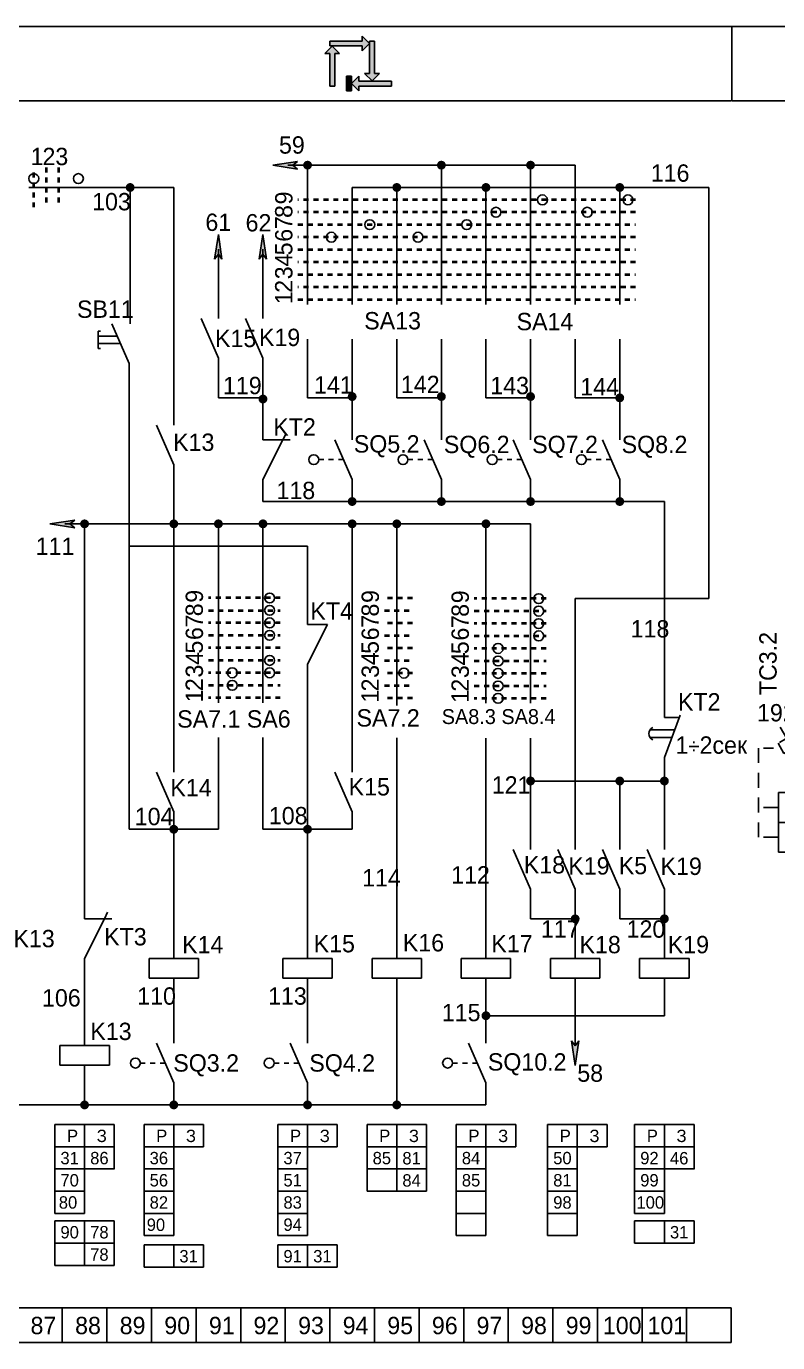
# Model space of a CAD drawing. Header units: inches. Extents: x 0 to 2090, y -987 to 594.
# Drawn here: x 1637.8 to 1789.4, y 305.2 to 570.7 of the extents above; entities that cross this region are included whole.
import ezdxf

# ---------------------------------------------------------------- set-up
doc = ezdxf.new("R2010")
doc.units = ezdxf.units.IN
doc.header["$MEASUREMENT"] = 0
doc.linetypes.add('JIS_02_1.0', pattern=[2, 1, -1])
doc.layers.add('пунктир', color=4, linetype='JIS_02_1.0', lineweight=40)

# ---------------------------------------------------------------- blocks, each defined once
blk = doc.blocks.new('авт защ-верт-теп-элмаг')
for p, q in [((0, 0.8), (0, -4.2)), ((0, -10.2), (-3.6, -3.97)), ((-2.87, -9.28), (-4.04, -7.25)), ((-2.26, -6.22), (-3.78, -7.1)), ((-8, -8.2), (-8, -11.2)), ((-5, -8.2), (-7, -8.2)), ((-1.08, -8.24), (-2.87, -9.28)), ((0, -10.2), (0, -17.2)), ((-8, -13.2), (-8, -16.2)), ((-8, -18.2), (-8, -21.2)), ((-4, -17.2), (5, -17.2)), ((-4, -23.2), (-4, -17.2)), ((-1, -18.2), (-2.07, -22.18)), ((5, -17.2), (5, -23.2)), ((-7, -20.2), (-4, -20.2)), ((0.86, -18.72), (3, -20.2)), ((3, -20.2), (1, -21.72)), ((-8, -26.2), (-8, -23.2)), ((-4, -23.2), (-4, -29.2)), ((5, -23.2), (-4, -23.2)), ((0, -23.2), (0, -24.72)), ((5, -23.2), (5, -29.2)), ((-4, -26.2), (-7, -26.2)), ((0, -24.72), (3.06, -24.72)), ((3.06, -24.72), (3.06, -27.71)), ((-4, -29.2), (5, -29.2)), ((0, -29.2), (0, -34.2)), ((0.06, -27.71), (0.06, -29.18)), ((3.06, -27.71), (0.06, -27.71))]:
    blk.add_line(p, q)

msp = doc.modelspace()

# ---------------------------------------------------------------- hatches: boundary and pattern name
for points in [[(1707.07, 567.27), (1705.57, 568.77), (1705.57, 567.77), (1699.02, 567.77), (1699.02, 566.77), (1705.57, 566.77), (1705.57, 565.77)], [(1699.52, 566.73), (1698.02, 565.23), (1699.02, 565.23), (1699.02, 558.68), (1700.02, 558.68), (1700.02, 565.23), (1701.02, 565.23)], [(1707.57, 559.72), (1709.07, 561.22), (1708.07, 561.22), (1708.07, 567.77), (1707.07, 567.77), (1707.07, 561.22), (1706.07, 561.22)], [(1702.41, 560.69), (1702.41, 557.69), (1703.41, 557.69), (1703.41, 560.69)], [(1703.41, 559.19), (1704.91, 557.69), (1704.91, 558.69), (1711.46, 558.69), (1711.46, 559.69), (1704.91, 559.69), (1704.91, 560.69)], [(1692.55, 541.95), (1687.55, 542.73), (1692.55, 543.46), (1691.55, 542.73)], [(1675.77, 523.76), (1676.55, 528.76), (1677.27, 523.76), (1676.55, 524.76)], [(1684.77, 523.76), (1685.55, 528.76), (1686.27, 523.76), (1685.55, 524.76)], [(1647.55, 469.6), (1642.55, 470.38), (1647.55, 471.1), (1646.55, 470.38)], [(1749.32, 366.12), (1748.55, 361.12), (1747.82, 366.12), (1748.55, 365.12)]]:
    msp.add_hatch(color=256).paths.add_polyline_path(points)
h = msp.add_hatch(color=256)
edge = h.paths.add_edge_path()
edge.add_arc((1694.55, 542.73), 0.9, 0, 360)
h = msp.add_hatch(color=256)
edge = h.paths.add_edge_path()
edge.add_arc((1721.55, 542.73), 0.9, 0, 360)
h = msp.add_hatch(color=256)
edge = h.paths.add_edge_path()
edge.add_arc((1739.55, 542.73), 0.9, 0, 360)
h = msp.add_hatch(color=256)
edge = h.paths.add_edge_path()
edge.add_arc((1658.75, 538.23), 0.9, 0, 360)
h = msp.add_hatch(color=256)
edge = h.paths.add_edge_path()
edge.add_arc((1712.55, 538.23), 0.9, 0, 360)
h = msp.add_hatch(color=256)
edge = h.paths.add_edge_path()
edge.add_arc((1730.55, 538.23), 0.9, 0, 360)
h = msp.add_hatch(color=256)
edge = h.paths.add_edge_path()
edge.add_arc((1757.55, 538.23), 0.9, 0, 360)
h = msp.add_hatch(color=256)
edge = h.paths.add_edge_path()
edge.add_arc((1703.55, 496.05), 0.9, 0, 360)
h = msp.add_hatch(color=256)
edge = h.paths.add_edge_path()
edge.add_arc((1721.55, 496.05), 0.9, 0, 360)
h = msp.add_hatch(color=256)
edge = h.paths.add_edge_path()
edge.add_arc((1739.55, 496.05), 0.9, 0, 360)
h = msp.add_hatch(color=256)
edge = h.paths.add_edge_path()
edge.add_arc((1757.55, 495.79), 0.9, 0, 360)
h = msp.add_hatch(color=256)
edge = h.paths.add_edge_path()
edge.add_arc((1685.55, 495.56), 0.9, 0, 360)
h = msp.add_hatch(color=256)
edge = h.paths.add_edge_path()
edge.add_arc((1703.55, 474.88), 0.9, 0, 360)
h = msp.add_hatch(color=256)
edge = h.paths.add_edge_path()
edge.add_arc((1721.55, 474.88), 0.9, 0, 360)
h = msp.add_hatch(color=256)
edge = h.paths.add_edge_path()
edge.add_arc((1739.55, 474.88), 0.9, 0, 360)
h = msp.add_hatch(color=256)
edge = h.paths.add_edge_path()
edge.add_arc((1757.55, 474.88), 0.9, 0, 360)
h = msp.add_hatch(color=256)
edge = h.paths.add_edge_path()
edge.add_arc((1649.55, 470.38), 0.9, 0, 360)
h = msp.add_hatch(color=256)
edge = h.paths.add_edge_path()
edge.add_arc((1667.55, 470.38), 0.9, 0, 360)
h = msp.add_hatch(color=256)
edge = h.paths.add_edge_path()
edge.add_arc((1676.55, 470.38), 0.9, 0, 360)
h = msp.add_hatch(color=256)
edge = h.paths.add_edge_path()
edge.add_arc((1685.55, 470.38), 0.9, 0, 360)
h = msp.add_hatch(color=256)
edge = h.paths.add_edge_path()
edge.add_arc((1703.55, 470.38), 0.9, 0, 360)
h = msp.add_hatch(color=256)
edge = h.paths.add_edge_path()
edge.add_arc((1712.55, 470.38), 0.9, 0, 360)
h = msp.add_hatch(color=256)
edge = h.paths.add_edge_path()
edge.add_arc((1730.55, 470.38), 0.9, 0, 360)
h = msp.add_hatch(color=256)
edge = h.paths.add_edge_path()
edge.add_arc((1739.55, 418.51), 0.9, 0, 360)
h = msp.add_hatch(color=256)
edge = h.paths.add_edge_path()
edge.add_arc((1757.55, 418.51), 0.9, 0, 360)
h = msp.add_hatch(color=256)
edge = h.paths.add_edge_path()
edge.add_arc((1766.55, 418.51), 0.9, 0, 360)
h = msp.add_hatch(color=256)
edge = h.paths.add_edge_path()
edge.add_arc((1667.55, 408.77), 0.9, 0, 360)
h = msp.add_hatch(color=256)
edge = h.paths.add_edge_path()
edge.add_arc((1694.55, 408.77), 0.9, 0, 360)
h = msp.add_hatch(color=256)
edge = h.paths.add_edge_path()
edge.add_arc((1748.55, 390.72), 0.9, 0, 360)
h = msp.add_hatch(color=256)
edge = h.paths.add_edge_path()
edge.add_arc((1766.55, 390.72), 0.9, 0, 360)
h = msp.add_hatch(color=256)
edge = h.paths.add_edge_path()
edge.add_arc((1730.55, 371.17), 0.9, 0, 360)
h = msp.add_hatch(color=256)
edge = h.paths.add_edge_path()
edge.add_arc((1649.55, 353.17), 0.9, 0, 360)
h = msp.add_hatch(color=256)
edge = h.paths.add_edge_path()
edge.add_arc((1667.55, 353.17), 0.9, 0, 360)
h = msp.add_hatch(color=256)
edge = h.paths.add_edge_path()
edge.add_arc((1694.55, 353.17), 0.9, 0, 360)
h = msp.add_hatch(color=256)
edge = h.paths.add_edge_path()
edge.add_arc((1712.55, 353.17), 0.9, 0, 360)

# ---------------------------------------------------------------- linework, layer by layer
for p, q in [((1285.05, 570.73), (1780.18, 570.73)), ((1705.57, 567.77), (1705.57, 568.77)), ((1707.07, 567.27), (1705.57, 568.77)), ((1780.18, 570.73), (1780.18, 555.73)), ((1780.18, 570.73), (2088.61, 570.73)), ((1699.52, 566.73), (1698.02, 565.23)), ((1705.57, 567.77), (1699.02, 567.77)), ((1699.02, 567.77), (1699.02, 566.77)), ((1699.02, 566.77), (1705.57, 566.77)), ((1699.52, 566.73), (1701.02, 565.23)), ((1707.07, 567.27), (1705.57, 565.77)), ((1705.57, 565.77), (1705.57, 566.77)), ((1707.07, 567.77), (1707.07, 561.22)), ((1708.07, 567.77), (1707.07, 567.77)), ((1708.07, 561.22), (1708.07, 567.77)), ((1699.02, 565.23), (1698.02, 565.23)), ((1699.02, 565.23), (1699.02, 558.68)), ((1700.02, 558.68), (1700.02, 565.23)), ((1701.02, 565.23), (1700.02, 565.23)), ((1703.41, 560.69), (1702.41, 560.69)), ((1702.41, 560.69), (1702.41, 557.69)), ((1703.41, 559.19), (1704.91, 560.69)), ((1703.41, 557.69), (1703.41, 560.69)), ((1704.91, 560.69), (1704.91, 559.69)), ((1706.07, 561.22), (1707.07, 561.22)), ((1707.57, 559.72), (1706.07, 561.22)), ((1707.57, 559.72), (1709.07, 561.22)), ((1708.07, 561.22), (1709.07, 561.22)), ((1699.02, 558.68), (1700.02, 558.68)), ((1702.41, 557.69), (1703.41, 557.69)), ((1703.41, 559.19), (1704.91, 557.69)), ((1711.46, 559.69), (1704.91, 559.69)), ((1704.91, 558.69), (1711.46, 558.69)), ((1704.91, 558.69), (1704.91, 557.69)), ((1711.46, 558.69), (1711.46, 559.69)), ((1631.55, 555.73), (1780.05, 555.73)), ((1780.18, 555.73), (2034.05, 555.73)), ((1687.55, 542.73), (1692.55, 543.46)), ((1692.55, 541.95), (1687.55, 542.73)), ((1694.55, 542.73), (1690.55, 542.73)), ((1692.55, 543.46), (1691.55, 542.73)), ((1691.55, 542.73), (1692.55, 541.95)), ((1694.55, 538.23), (1694.55, 542.73)), ((1694.55, 542.73), (1748.55, 542.73)), ((1721.55, 542.73), (1721.55, 514.63)), ((1739.55, 542.73), (1739.55, 514.63)), ((1748.55, 542.73), (1748.55, 514.63)), ((1638.3, 538.23), (1667.55, 538.23)), ((1641.8, 538.23), (1644.3, 538.23)), ((1658.75, 538.23), (1658.75, 510.73)), ((1667.55, 538.23), (1667.55, 490.3)), ((1694.55, 514.63), (1694.55, 538.23)), ((1775.55, 538.23), (1703.55, 538.23)), ((1703.55, 538.23), (1703.55, 514.63)), ((1712.55, 514.63), (1712.55, 538.23)), ((1730.55, 538.23), (1730.55, 514.63)), ((1757.55, 538.23), (1757.55, 535.73)), ((1757.55, 538.23), (1757.55, 514.63)), ((1775.55, 455.31), (1775.55, 538.23)), ((1675.77, 523.76), (1676.55, 528.76)), ((1676.55, 528.76), (1677.27, 523.76)), ((1684.77, 523.76), (1685.55, 528.76)), ((1685.55, 528.76), (1686.27, 523.76)), ((1676.55, 521.76), (1676.55, 525.76)), ((1685.55, 521.76), (1685.55, 525.76)), ((1676.55, 524.76), (1675.77, 523.76)), ((1677.27, 523.76), (1676.55, 524.76)), ((1685.55, 524.76), (1684.77, 523.76)), ((1686.27, 523.76), (1685.55, 524.76)), ((1676.55, 511.79), (1676.55, 521.76)), ((1685.55, 511.79), (1685.55, 521.76)), ((1658.55, 502.73), (1655.05, 510.73)), ((1676.55, 503.79), (1673.05, 511.79)), ((1685.55, 503.79), (1682.05, 511.79)), ((1652.29, 508.25), (1652.29, 509.25)), ((1652.29, 509.25), (1652.79, 509.25)), ((1652.29, 506.75), (1652.29, 508.25)), ((1652.29, 508.25), (1656.13, 508.25)), ((1694.55, 495.79), (1694.55, 507.63)), ((1703.55, 487.33), (1703.55, 507.63)), ((1712.55, 495.79), (1712.55, 507.63)), ((1721.55, 487.33), (1721.55, 507.63)), ((1730.55, 495.79), (1730.55, 507.63)), ((1739.55, 487.33), (1739.55, 507.63)), ((1748.55, 495.79), (1748.55, 507.63)), ((1757.55, 487.33), (1757.55, 507.63)), ((1656.79, 506.75), (1652.29, 506.75)), ((1652.29, 506.75), (1652.29, 505.75)), ((1652.29, 505.75), (1652.79, 505.75)), ((1656.79, 506.75), (1656.79, 506.75)), ((1658.55, 502.73), (1658.55, 482.3)), ((1676.55, 495.79), (1676.55, 503.79)), ((1685.55, 487.33), (1685.55, 503.79)), ((1685.55, 495.79), (1676.55, 495.79)), ((1703.55, 495.79), (1694.55, 495.79)), ((1721.55, 495.79), (1712.55, 495.79)), ((1739.55, 495.79), (1730.55, 495.79)), ((1757.55, 495.79), (1748.55, 495.79)), ((1757.55, 487.33), (1757.55, 495.79)), ((1667.55, 482.3), (1664.05, 490.3)), ((1689.55, 487.33), (1690.2, 488.63)), ((1685.55, 487.33), (1689.55, 487.33)), ((1685.55, 479.33), (1689.55, 487.33)), ((1689.55, 487.33), (1691.02, 487.33)), ((1703.55, 479.33), (1700.05, 487.33)), ((1721.55, 479.33), (1718.05, 487.33)), ((1739.55, 479.33), (1736.05, 487.33)), ((1757.55, 479.33), (1754.05, 487.33)), ((1697.8, 483.33), (1696.8, 483.33)), ((1699.8, 483.33), (1698.8, 483.33)), ((1701.8, 483.33), (1700.8, 483.33)), ((1715.8, 483.33), (1714.8, 483.33)), ((1717.8, 483.33), (1716.8, 483.33)), ((1719.8, 483.33), (1718.8, 483.33)), ((1733.8, 483.33), (1732.8, 483.33)), ((1735.8, 483.33), (1734.8, 483.33)), ((1737.8, 483.33), (1736.8, 483.33)), ((1751.8, 483.33), (1750.8, 483.33)), ((1753.8, 483.33), (1752.8, 483.33)), ((1755.8, 483.33), (1754.8, 483.33)), ((1658.55, 465.88), (1658.55, 482.3)), ((1667.55, 482.3), (1667.55, 465.88)), ((1701.98, 483.11), (1701.98, 483.11)), ((1719.98, 483.11), (1719.98, 483.11)), ((1737.98, 483.11), (1737.98, 483.11)), ((1755.98, 483.11), (1755.98, 483.11)), ((1685.55, 474.88), (1685.55, 479.33)), ((1703.55, 479.33), (1703.55, 474.88)), ((1721.55, 479.33), (1721.55, 474.88)), ((1739.55, 479.33), (1739.55, 474.88)), ((1757.55, 479.33), (1757.55, 474.88)), ((1703.55, 474.88), (1685.55, 474.88)), ((1703.55, 474.88), (1766.55, 474.88)), ((1721.55, 474.88), (1703.55, 474.88)), ((1739.55, 474.88), (1721.55, 474.88)), ((1757.55, 474.88), (1739.55, 474.88)), ((1766.55, 474.88), (1757.55, 474.88)), ((1766.55, 474.88), (1766.55, 431.3)), ((1642.55, 470.38), (1647.55, 471.1)), ((1647.55, 469.6), (1642.55, 470.38)), ((1649.55, 470.38), (1645.55, 470.38)), ((1647.55, 471.1), (1646.55, 470.38)), ((1646.55, 470.38), (1647.55, 469.6)), ((1649.55, 390.72), (1649.55, 470.38)), ((1649.55, 470.38), (1739.55, 470.38)), ((1667.55, 420.27), (1667.55, 470.38)), ((1676.55, 435.3), (1676.55, 470.38)), ((1685.55, 435.3), (1685.55, 470.38)), ((1703.55, 420.27), (1703.55, 470.38)), ((1703.55, 470.38), (1703.55, 470.38)), ((1712.55, 433.71), (1712.55, 470.38)), ((1730.55, 435.18), (1730.55, 470.38)), ((1739.55, 470.38), (1739.55, 435.18)), ((1658.55, 465.88), (1667.55, 465.88)), ((1658.55, 465.88), (1658.55, 408.77)), ((1667.55, 465.88), (1676.55, 465.88)), ((1676.55, 465.88), (1685.55, 465.88)), ((1685.55, 465.88), (1694.55, 465.88)), ((1694.55, 465.88), (1694.55, 450.09)), ((1703.55, 465.88), (1703.55, 465.88)), ((1748.55, 418.51), (1748.55, 455.31)), ((1748.55, 455.31), (1775.55, 455.31)), ((1694.55, 450.09), (1698.55, 450.09)), ((1694.55, 442.09), (1698.55, 450.09)), ((1694.55, 442.09), (1694.55, 382.72)), ((1676.55, 435.3), (1676.55, 434.3)), ((1685.55, 435.3), (1685.55, 434.3)), ((1712.55, 435.24), (1712.55, 434.24)), ((1730.55, 435.18), (1730.55, 434.18)), ((1739.55, 435.18), (1739.55, 434.18)), ((1766.55, 423.27), (1769.72, 431.77)), ((1766.55, 431.3), (1769.55, 431.3)), ((1763.68, 428.81), (1768.62, 428.81)), ((1676.55, 408.77), (1676.55, 427.3)), ((1685.55, 408.77), (1685.55, 427.3)), ((1712.55, 427.24), (1712.55, 382.72)), ((1730.55, 382.72), (1730.55, 427.18)), ((1739.55, 418.51), (1739.55, 427.18)), ((1768.14, 427.31), (1763.68, 427.31)), ((1766.55, 423.27), (1766.55, 418.51)), ((1667.55, 412.27), (1664.05, 420.27)), ((1703.55, 412.27), (1700.05, 420.27)), ((1739.55, 404.72), (1739.55, 418.51)), ((1739.55, 418.51), (1766.55, 418.51)), ((1748.55, 404.72), (1748.55, 418.51)), ((1757.55, 404.72), (1757.55, 418.51)), ((1766.55, 418.51), (1766.55, 404.72)), ((1667.55, 382.72), (1667.55, 412.27)), ((1703.55, 412.27), (1703.55, 408.77)), ((1658.55, 408.77), (1676.55, 408.77)), ((1685.55, 408.77), (1694.55, 408.77)), ((1694.55, 408.77), (1703.55, 408.77)), ((1739.55, 396.72), (1736.05, 404.72)), ((1748.55, 396.72), (1745.05, 404.72)), ((1757.55, 396.72), (1754.05, 404.72)), ((1766.55, 396.72), (1763.05, 404.72)), ((1739.55, 390.72), (1739.55, 396.72)), ((1748.55, 390.72), (1748.55, 396.72)), ((1757.55, 390.72), (1757.55, 396.72)), ((1766.55, 396.72), (1766.55, 382.72)), ((1649.55, 390.72), (1653.55, 390.72)), ((1649.55, 382.72), (1653.55, 390.72)), ((1653.55, 390.72), (1654.2, 392.03)), ((1653.55, 390.72), (1655.02, 390.72)), ((1748.55, 390.72), (1739.55, 390.72)), ((1748.55, 382.72), (1748.55, 390.72)), ((1766.55, 390.72), (1757.55, 390.72)), ((1649.55, 382.72), (1649.55, 365.16)), ((1672.53, 382.72), (1662.56, 382.72)), ((1662.56, 382.72), (1662.56, 378.76)), ((1672.53, 378.76), (1672.53, 382.72)), ((1699.53, 382.72), (1689.56, 382.72)), ((1689.56, 382.72), (1689.56, 378.76)), ((1699.53, 378.76), (1699.53, 382.72)), ((1717.53, 382.72), (1707.56, 382.72)), ((1707.56, 382.72), (1707.56, 378.76)), ((1717.53, 378.76), (1717.53, 382.72)), ((1735.53, 382.72), (1725.56, 382.72)), ((1725.56, 382.72), (1725.56, 378.76)), ((1735.53, 378.76), (1735.53, 382.72)), ((1753.53, 382.72), (1743.56, 382.72)), ((1743.56, 382.72), (1743.56, 378.76)), ((1753.53, 378.76), (1753.53, 382.72)), ((1771.53, 382.72), (1761.56, 382.72)), ((1761.56, 382.72), (1761.56, 378.76)), ((1771.53, 378.76), (1771.53, 382.72)), ((1672.53, 378.76), (1662.56, 378.76)), ((1667.55, 378.76), (1667.55, 365.62)), ((1699.53, 378.76), (1689.56, 378.76)), ((1694.55, 378.76), (1694.55, 365.62)), ((1717.53, 378.76), (1707.56, 378.76)), ((1712.55, 378.76), (1712.55, 357.62)), ((1735.53, 378.76), (1725.56, 378.76)), ((1730.55, 378.76), (1730.55, 371.17)), ((1753.53, 378.76), (1743.56, 378.76)), ((1748.55, 371.17), (1748.55, 378.76)), ((1771.53, 378.76), (1761.56, 378.76)), ((1766.55, 378.76), (1766.55, 371.17)), ((1730.55, 365.62), (1730.55, 371.17)), ((1730.55, 371.17), (1748.55, 371.17)), ((1748.55, 371.17), (1766.55, 371.17)), ((1748.55, 371.17), (1748.55, 365.12)), ((1654.55, 365.16), (1644.57, 365.16)), ((1644.57, 365.16), (1644.57, 361.2)), ((1654.55, 361.2), (1654.55, 365.16)), ((1667.55, 357.62), (1664.05, 365.62)), ((1694.55, 357.62), (1691.05, 365.62)), ((1730.55, 357.62), (1727.05, 365.62)), ((1747.82, 366.12), (1748.55, 365.12)), ((1748.55, 361.12), (1747.82, 366.12)), ((1748.55, 365.12), (1749.32, 366.12)), ((1749.32, 366.12), (1748.55, 361.12)), ((1654.55, 361.2), (1644.57, 361.2)), ((1649.55, 361.16), (1649.55, 353.17)), ((1661.8, 361.62), (1660.8, 361.62)), ((1663.8, 361.62), (1662.8, 361.62)), ((1665.8, 361.62), (1664.8, 361.62)), ((1665.98, 361.4), (1665.98, 361.4)), ((1688.8, 361.62), (1687.8, 361.62)), ((1690.8, 361.62), (1689.8, 361.62)), ((1692.8, 361.62), (1691.8, 361.62)), ((1692.98, 361.4), (1692.98, 361.4)), ((1724.8, 361.62), (1723.8, 361.62)), ((1726.8, 361.62), (1725.8, 361.62)), ((1728.8, 361.62), (1727.8, 361.62)), ((1728.98, 361.4), (1728.98, 361.4)), ((1667.55, 357.62), (1667.55, 353.17)), ((1694.55, 357.62), (1694.55, 353.17)), ((1712.55, 357.62), (1712.55, 353.17)), ((1730.55, 357.62), (1730.55, 353.17)), ((1631.55, 353.17), (1649.55, 353.17)), ((1649.55, 353.17), (1667.55, 353.17)), ((1667.55, 353.17), (1694.55, 353.17)), ((1694.55, 353.17), (1712.55, 353.17)), ((1712.55, 353.17), (1730.55, 353.17)), ((1649.55, 349.22), (1643.55, 349.22)), ((1643.55, 349.22), (1643.55, 344.74)), ((1649.55, 349.22), (1649.55, 344.72)), ((1649.55, 349.22), (1655.55, 349.22)), ((1655.55, 349.22), (1655.55, 344.72)), ((1667.55, 349.22), (1661.55, 349.22)), ((1661.55, 349.22), (1661.55, 344.74)), ((1667.55, 349.22), (1667.55, 344.72)), ((1667.55, 349.22), (1673.55, 349.22)), ((1673.55, 349.22), (1673.55, 344.72)), ((1694.55, 349.22), (1688.55, 349.22)), ((1688.55, 349.22), (1688.55, 344.74)), ((1694.55, 349.22), (1694.55, 344.72)), ((1694.55, 349.22), (1700.55, 349.22)), ((1700.55, 349.22), (1700.55, 344.72)), ((1712.55, 349.22), (1706.55, 349.22)), ((1706.55, 349.22), (1706.55, 344.74)), ((1712.55, 349.22), (1712.55, 344.72)), ((1712.55, 349.22), (1718.55, 349.22)), ((1718.55, 349.22), (1718.55, 344.72)), ((1730.55, 349.22), (1724.55, 349.22)), ((1724.55, 349.22), (1724.55, 344.74)), ((1730.55, 349.22), (1730.55, 344.72)), ((1730.55, 349.22), (1736.55, 349.22)), ((1736.55, 349.22), (1736.55, 344.72)), ((1748.98, 349.22), (1742.98, 349.22)), ((1742.98, 349.22), (1742.98, 344.74)), ((1748.98, 349.22), (1748.98, 344.72)), ((1748.98, 349.22), (1754.98, 349.22)), ((1754.98, 349.22), (1754.98, 344.72)), ((1766.55, 349.22), (1760.55, 349.22)), ((1760.55, 349.22), (1760.55, 344.74)), ((1766.55, 349.22), (1766.55, 344.72)), ((1766.55, 349.22), (1772.55, 349.22)), ((1772.55, 349.22), (1772.55, 344.72)), ((1643.55, 344.74), (1649.55, 344.74)), ((1643.55, 344.74), (1643.55, 340.26)), ((1649.55, 344.74), (1655.55, 344.74)), ((1649.55, 344.74), (1649.55, 340.24)), ((1655.55, 344.74), (1655.55, 340.24)), ((1661.55, 344.74), (1667.55, 344.74)), ((1661.55, 344.74), (1661.55, 340.26)), ((1667.55, 344.74), (1673.55, 344.74)), ((1667.55, 344.74), (1667.55, 340.24)), ((1688.55, 344.74), (1694.55, 344.74)), ((1688.55, 344.74), (1688.55, 340.26)), ((1694.55, 344.74), (1700.55, 344.74)), ((1694.55, 344.74), (1694.55, 340.24)), ((1706.55, 344.74), (1712.55, 344.74)), ((1706.55, 344.74), (1706.55, 340.26)), ((1712.55, 344.74), (1718.55, 344.74)), ((1712.55, 344.74), (1712.55, 340.24)), ((1718.55, 344.74), (1718.55, 340.24)), ((1724.55, 344.74), (1730.55, 344.74)), ((1724.55, 344.74), (1724.55, 340.26)), ((1730.55, 344.74), (1736.55, 344.74)), ((1730.55, 344.74), (1730.55, 340.24)), ((1742.98, 344.74), (1748.98, 344.74)), ((1742.98, 344.74), (1742.98, 340.26)), ((1748.98, 344.74), (1754.98, 344.74)), ((1748.98, 344.74), (1748.98, 340.24)), ((1760.55, 344.74), (1766.55, 344.74)), ((1760.55, 344.74), (1760.55, 340.26)), ((1766.55, 344.74), (1772.55, 344.74)), ((1766.55, 344.74), (1766.55, 340.24)), ((1772.55, 344.74), (1772.55, 340.24)), ((1643.55, 340.26), (1649.55, 340.26)), ((1643.55, 340.26), (1643.55, 335.78)), ((1649.55, 340.26), (1655.55, 340.26)), ((1649.55, 340.26), (1649.55, 335.78)), ((1661.55, 340.26), (1667.55, 340.26)), ((1661.55, 340.26), (1661.55, 335.78)), ((1667.55, 340.26), (1667.55, 335.78)), ((1688.55, 340.26), (1694.55, 340.26)), ((1688.55, 340.26), (1688.55, 335.78)), ((1694.55, 340.26), (1694.55, 335.78)), ((1706.55, 340.26), (1712.55, 340.26)), ((1706.55, 340.26), (1706.55, 335.78)), ((1712.55, 340.26), (1718.55, 340.26)), ((1712.55, 340.26), (1712.55, 335.78)), ((1718.55, 340.26), (1718.55, 335.78)), ((1724.55, 340.26), (1730.55, 340.26)), ((1724.55, 340.26), (1724.55, 335.78)), ((1730.55, 340.26), (1730.55, 335.78)), ((1742.98, 340.26), (1748.98, 340.26)), ((1742.98, 340.26), (1742.98, 335.78)), ((1748.98, 340.26), (1748.98, 335.78)), ((1760.55, 340.26), (1766.55, 340.26)), ((1760.55, 340.26), (1760.55, 335.78)), ((1766.55, 340.26), (1772.55, 340.26)), ((1766.55, 340.26), (1766.55, 335.78)), ((1643.55, 335.78), (1649.55, 335.78)), ((1643.55, 335.78), (1643.55, 331.3)), ((1649.55, 335.78), (1649.55, 331.3)), ((1661.55, 335.78), (1667.55, 335.78)), ((1661.55, 335.78), (1661.55, 331.3)), ((1667.55, 335.78), (1667.55, 331.3)), ((1688.55, 335.78), (1694.55, 335.78)), ((1688.55, 335.78), (1688.55, 331.3)), ((1694.55, 335.78), (1694.55, 331.3)), ((1706.55, 335.78), (1712.55, 335.78)), ((1712.55, 335.78), (1718.55, 335.78)), ((1724.55, 335.78), (1730.55, 335.78)), ((1724.55, 335.78), (1724.55, 331.3)), ((1730.55, 335.78), (1730.55, 331.3)), ((1742.98, 335.78), (1748.98, 335.78)), ((1742.98, 335.78), (1742.98, 331.3)), ((1748.98, 335.78), (1748.98, 331.3)), ((1760.55, 335.78), (1766.55, 335.78)), ((1760.55, 335.78), (1760.55, 331.3)), ((1766.55, 335.78), (1766.55, 331.3)), ((1643.55, 331.3), (1649.55, 331.3)), ((1649.55, 329.78), (1643.55, 329.78)), ((1643.55, 329.78), (1643.55, 325.28)), ((1649.55, 325.28), (1649.55, 329.78)), ((1655.55, 329.78), (1649.55, 329.78)), ((1655.55, 325.28), (1655.55, 329.78)), ((1661.55, 331.3), (1667.55, 331.3)), ((1661.55, 331.3), (1661.55, 326.82)), ((1667.55, 331.3), (1667.55, 326.82)), ((1688.55, 331.3), (1694.55, 331.3)), ((1688.55, 331.3), (1688.55, 326.82)), ((1694.55, 331.3), (1694.55, 326.82)), ((1724.55, 331.3), (1730.55, 331.3)), ((1724.55, 331.3), (1724.55, 326.82)), ((1730.55, 331.3), (1730.55, 326.82)), ((1742.98, 331.3), (1748.98, 331.3)), ((1742.98, 331.3), (1742.98, 326.82)), ((1748.98, 331.3), (1748.98, 326.82)), ((1760.55, 331.3), (1766.55, 331.3)), ((1766.55, 329.78), (1760.55, 329.78)), ((1760.55, 329.78), (1760.55, 325.28)), ((1766.55, 325.28), (1766.55, 329.78)), ((1772.55, 329.78), (1766.55, 329.78)), ((1772.55, 325.28), (1772.55, 329.78)), ((1661.55, 326.82), (1667.55, 326.82)), ((1688.55, 326.82), (1694.55, 326.82)), ((1724.55, 326.82), (1730.55, 326.82)), ((1742.98, 326.82), (1748.98, 326.82)), ((1643.55, 325.28), (1649.55, 325.28)), ((1643.55, 325.28), (1643.55, 320.78)), ((1649.55, 325.28), (1655.55, 325.28)), ((1649.55, 320.78), (1649.55, 325.28)), ((1655.55, 320.78), (1655.55, 325.28)), ((1667.55, 324.94), (1661.55, 324.94)), ((1661.55, 324.94), (1661.55, 320.44)), ((1667.55, 320.44), (1667.55, 324.94)), ((1673.55, 324.94), (1667.55, 324.94)), ((1673.55, 320.44), (1673.55, 324.94)), ((1694.55, 324.94), (1688.55, 324.94)), ((1688.55, 324.94), (1688.55, 320.44)), ((1694.55, 320.44), (1694.55, 324.94)), ((1700.55, 324.94), (1694.55, 324.94)), ((1700.55, 320.44), (1700.55, 324.94)), ((1760.55, 325.28), (1766.55, 325.28)), ((1766.55, 325.28), (1772.55, 325.28)), ((1643.55, 320.78), (1649.55, 320.78)), ((1649.55, 320.78), (1655.55, 320.78)), ((1661.55, 320.44), (1667.55, 320.44)), ((1667.55, 320.44), (1673.55, 320.44)), ((1688.55, 320.44), (1694.55, 320.44)), ((1694.55, 320.44), (1700.55, 320.44)), ((1780.05, 312.22), (1294.05, 312.22)), ((1645.05, 312.22), (1645.05, 305.22)), ((1654.05, 312.22), (1654.05, 305.22)), ((1663.05, 312.22), (1663.05, 305.22)), ((1672.05, 312.22), (1672.05, 305.22)), ((1681.05, 312.22), (1681.05, 305.22)), ((1690.05, 312.22), (1690.05, 305.22)), ((1699.05, 312.22), (1699.05, 305.22)), ((1708.05, 312.22), (1708.05, 305.22)), ((1717.05, 312.22), (1717.05, 305.22)), ((1726.05, 312.22), (1726.05, 305.22)), ((1735.05, 312.22), (1735.05, 305.22)), ((1744.05, 312.22), (1744.05, 305.22)), ((1753.05, 312.22), (1753.05, 305.22)), ((1762.05, 312.22), (1762.05, 305.22)), ((1771.05, 312.22), (1771.05, 305.22)), ((1780.05, 312.22), (1780.05, 305.22)), ((1780.05, 306.72), (1780.05, 310.72)), ((1294.05, 305.22), (1780.05, 305.22))]:
    msp.add_line(p, q)
for centre in [(1639.3, 540.02), (1648.3, 540.02), (1741.95, 535.73), (1759.21, 535.73), (1732.58, 533.23), (1750.99, 533.23), (1707.11, 530.73), (1726.67, 530.73), (1699.36, 528.2), (1716.84, 528.2), (1695.81, 483.33), (1713.81, 483.33), (1731.81, 483.33), (1749.81, 483.33), (1686.89, 455.43), (1741.2, 455.28), (1686.89, 452.93), (1686.89, 450.4), (1741.2, 452.78), (1686.89, 447.9), (1741.2, 450.25), (1741.2, 447.78), (1733, 445.25), (1686.89, 442.83), (1733, 442.71), (1679.35, 440.33), (1686.89, 440.33), (1713.98, 440.27), (1733, 440.21), (1679.35, 437.8), (1733, 437.68), (1733, 435.18), (1659.81, 361.62), (1686.81, 361.62), (1722.81, 361.62)]:
    msp.add_circle(centre, 1)
msp.add_arc((1764.73, 428.06), 1.31, 111.5595, 248.4405)
at = {"layer": 'пунктир'}
for p, q in [((1639.3, 534.23), (1639.3, 542.23)), ((1641.8, 542.23), (1641.8, 534.23)), ((1644.3, 542.23), (1644.3, 534.23)), ((1760.75, 535.73), (1692.6, 535.73)), ((1760.75, 533.23), (1692.6, 533.23)), ((1692.6, 530.73), (1760.75, 530.73)), ((1760.75, 528.2), (1692.6, 528.2)), ((1692.6, 525.7), (1760.75, 525.7)), ((1760.75, 523.17), (1692.6, 523.17)), ((1692.6, 520.67), (1760.75, 520.67)), ((1760.75, 518.13), (1692.6, 518.13)), ((1692.6, 515.63), (1760.75, 515.63)), ((1689.05, 455.43), (1674.55, 455.43)), ((1715.7, 455.37), (1710.05, 455.37)), ((1742.7, 455.31), (1728.2, 455.31)), ((1674.55, 452.93), (1689.05, 452.93)), ((1710.05, 452.87), (1715.7, 452.87)), ((1728.2, 452.81), (1742.7, 452.81)), ((1689.05, 450.4), (1674.55, 450.4)), ((1715.7, 450.34), (1710.05, 450.34)), ((1742.7, 450.28), (1728.2, 450.28)), ((1674.55, 447.9), (1689.05, 447.9)), ((1710.05, 447.84), (1715.7, 447.84)), ((1728.2, 447.78), (1742.7, 447.78)), ((1689.05, 445.36), (1674.55, 445.36)), ((1715.7, 445.31), (1710.05, 445.31)), ((1742.7, 445.25), (1728.2, 445.25)), ((1674.55, 442.86), (1689.05, 442.86)), ((1710.05, 442.81), (1715.7, 442.81)), ((1728.2, 442.75), (1742.7, 442.75)), ((1689.05, 440.33), (1674.55, 440.33)), ((1715.7, 440.27), (1710.05, 440.27)), ((1742.7, 440.21), (1728.2, 440.21)), ((1674.55, 437.83), (1689.05, 437.83)), ((1710.05, 437.77), (1715.7, 437.77)), ((1728.2, 437.71), (1742.7, 437.71)), ((1689.05, 435.3), (1674.55, 435.3)), ((1715.7, 435.24), (1710.05, 435.24)), ((1742.7, 435.18), (1728.2, 435.18))]:
    msp.add_line(p, q, dxfattribs=at)

# ---------------------------------------------------------------- block references
msp.add_blockref('авт защ-верт-теп-элмаг', (1793.55, 433.36))

# ---------------------------------------------------------------- texts
msp.add_text('SB11', height=3.5).set_placement((1648.02, 511.93))
at = {"attachment_point": 1}
for s, insert, char_height, width in [('59', (1688.78, 548.55), 3.5, 8.1276), ('1', (1638.67, 546.23), 3.5, 8.1276), ('2', (1641.06, 546.23), 3.5, 8.1276), ('3', (1643.65, 546.23), 3.5, 8.1276), ('116', (1763.81, 542.89), 3.5, 8.1276), ('103', (1651.07, 537.12), 3.5, 8.1276), ('61', (1673.93, 532.96), 3.5, 8.1276), ('62', (1682.04, 532.86), 3.5, 8.1276), ('SA13', (1705.98, 513.1), 3.5, 8.1276), ('SA14', (1736.73, 512.93), 3.5, 8.1276), ('K19', (1684.74, 509.74), 3.5, 8.1276), ('K15', (1675.88, 509.53), 3.5, 8.1276), ('119', (1677.48, 500.03), 3.5, 8.1276), ('141', (1695.86, 500.14), 3.5, 8.1276), ('142', (1713.39, 500.24), 3.5, 8.1276), ('143', (1731.43, 500.03), 3.5, 8.1276), ('144', (1749.59, 499.78), 3.5, 8.1276), ('KT2', (1687.63, 491.67), 3.5, 8.1276), ('K13', (1667.42, 488.59), 3.5, 8.1276), ('SQ5.2', (1703.88, 488.26), 3.5, 8.1276), ('SQ6.2', (1722.05, 488.15), 3.5, 8.1276), ('SQ7.2', (1739.87, 488.15), 3.5, 8.1276), ('SQ8.2', (1757.93, 488.15), 3.5, 8.1276), ('118', (1688.28, 478.87), 3.5, 8.1276), ('111', (1639.69, 467.61), 3.5, 8.1276), ('KT4', (1695.12, 454.53), 3.5, 8.1276), ('118', (1759.75, 450.96), 3.5, 8.1276), ('KT2', (1769.29, 436.23), 3.5, 8.1276), ('SA7.1 SA6', (1668.24, 432.78), 3.5, 24.837), ('SA7.2', (1704.43, 432.99), 3.5, 8.1276), ('SA8.3 SA8.4', (1721.62, 433), 3, 30.8025), ('192', (1785.25, 434.03), 3.5, 8.1276), ('1{\\fPerpetua Titling MT|b0|i0|c0|p18;\\H0.875x;÷}2сек', (1768.8, 427.51), 3.5, 8.1276), ('K14', (1666.87, 418.92), 3.5, 8.1276), ('K15', (1702.84, 419.09), 3.5, 8.1276), ('121', (1731.72, 419.46), 3.5, 8.1276), ('104', (1659.67, 413.1), 3.5, 8.1276), ('108', (1686.74, 413.27), 3.5, 8.1276), ('112', (1723.53, 401.33), 3.5, 8.1276), ('K18', (1738.19, 403.36), 3.5, 8.1276), ('K19', (1747.17, 403.14), 3.5, 8.1276), ('K5', (1757.35, 403.21), 3.5, 8.1276), ('K19', (1765.79, 403.06), 3.5, 8.1276), ('114', (1705.56, 400.74), 3.5, 8.1276), ('117', (1741.65, 390.4), 3.5, 8.1276), ('120', (1758.93, 390.4), 3.5, 8.1276), ('K13', (1635.2, 388.48), 3.5, 8.1276), ('KT3', (1653.5, 388.85), 3.5, 8.1276), ('K16', (1713.78, 387.64), 3.5, 8.1276), ('K14', (1669.24, 387.24), 3.5, 8.1276), ('K15', (1695.78, 387.45), 3.5, 8.1276), ('K17', (1731.63, 387.45), 3.5, 8.1276), ('K18', (1749.43, 387.26), 3.5, 8.1276), ('K19', (1767.24, 387.26), 3.5, 8.1276), ('106', (1640.96, 376.52), 3.5, 8.1276), ('110', (1660.17, 376.89), 3.5, 8.1276), ('113', (1686.58, 376.89), 3.5, 8.1276), ('115', (1721.64, 373.56), 3.5, 8.1276), ('K13', (1650.71, 369.76), 3.5, 8.1276), ('SQ3.2', (1667.45, 363.39), 3.5, 8.1276), ('SQ4.2', (1694.9, 363.39), 3.5, 8.1276), ('SQ10.2', (1730.93, 363.6), 3.5, 8.1276), ('58', (1748.98, 361.34), 3.5, 8.1276), ('Р', (1646.01, 348.18), 2.5, 3.7722), ('З', (1652.01, 348.18), 2.5, 3.7722), ('Р', (1664.01, 348.18), 2.5, 3.7722), ('З', (1670.01, 348.18), 2.5, 3.7722), ('Р', (1691.01, 348.18), 2.5, 3.7722), ('З', (1697.01, 348.18), 2.5, 3.7722), ('Р', (1709.01, 348.18), 2.5, 3.7722), ('З', (1715.01, 348.18), 2.5, 3.7722), ('Р', (1727.01, 348.18), 2.5, 3.7722), ('З', (1733.01, 348.18), 2.5, 3.7722), ('Р', (1745.44, 348.18), 2.5, 3.7722), ('З', (1751.44, 348.18), 2.5, 3.7722), ('Р', (1763.01, 348.18), 2.5, 3.7722), ('З', (1769.01, 348.18), 2.5, 3.7722), ('31', (1644.68, 343.7), 2.5, 3.7722), ('86', (1650.68, 343.7), 2.5, 3.7722), ('36', (1662.68, 343.7), 2.5, 3.7722), ('37', (1689.68, 343.7), 2.5, 3.7722), ('85', (1707.68, 343.7), 2.5, 3.7722), ('81', (1713.68, 343.68), 2.5, 3.7722), ('84', (1725.68, 343.7), 2.5, 3.7722), ('50', (1744.12, 343.7), 2.5, 3.7722), ('92', (1761.68, 343.7), 2.5, 3.7722), ('46', (1767.68, 343.68), 2.5, 3.7722), ('70', (1644.68, 339.23), 2.5, 3.7722), ('56', (1662.68, 339.23), 2.5, 3.7722), ('51', (1689.68, 339.23), 2.5, 3.7722), ('84', (1713.68, 339.2), 2.5, 3.7722), ('85', (1725.68, 339.23), 2.5, 3.7722), ('81', (1744.12, 339.23), 2.5, 3.7722), ('99', (1761.68, 339.23), 2.5, 3.7722), ('80', (1644.35, 334.75), 2.5, 3.7722), ('82', (1662.68, 334.75), 2.5, 3.7722), ('83', (1689.68, 334.75), 2.5, 3.7722), ('98', (1744.12, 334.75), 2.5, 3.7722), ('100', (1760.92, 334.75), 2.5, 3.7722), ('90', (1662.09, 330.25), 2.5, 3.7722), ('94', (1689.68, 330.27), 2.5, 3.7722), ('90', (1644.68, 328.75), 2.5, 3.7722), ('78', (1650.68, 328.75), 2.5, 3.7722), ('31', (1767.68, 328.75), 2.5, 3.7722), ('78', (1650.68, 324.25), 2.5, 3.7722), ('31', (1668.68, 323.91), 2.5, 3.7722), ('91', (1689.68, 323.91), 2.5, 3.7722), ('31', (1695.68, 323.91), 2.5, 3.7722), ('87', (1638.64, 310.43), 3.5, 3.7722), ('88', (1647.64, 310.43), 3.5, 3.7722), ('89', (1656.64, 310.43), 3.5, 3.7722), ('90', (1665.64, 310.43), 3.5, 3.7722), ('91', (1674.64, 310.43), 3.5, 3.7722), ('92', (1683.64, 310.43), 3.5, 3.7722), ('93', (1692.64, 310.43), 3.5, 3.7722), ('94', (1701.64, 310.43), 3.5, 3.7722), ('95', (1710.64, 310.43), 3.5, 3.7722), ('96', (1719.64, 310.43), 3.5, 3.7722), ('97', (1728.64, 310.43), 3.5, 3.7722), ('98', (1737.64, 310.43), 3.5, 3.7722), ('99', (1746.64, 310.43), 3.5, 3.7722), ('100', (1754.14, 310.43), 3.5, 3.7722), ('101', (1763.14, 310.43), 3.5, 3.7722)]:
    msp.add_mtext(s, dxfattribs=dict(at, insert=insert, char_height=char_height, width=width))
at = {"char_height": 3.5, "width": 8.1276, "attachment_point": 1, "rotation": 90}
for s, insert in [('9', (1688, 534.81)), ('8', (1687.99, 532.08)), ('7', (1687.99, 529.81)), ('6', (1688, 527.28)), ('5', (1687.99, 524.54)), ('4', (1687.99, 522.28)), ('3', (1688, 519.71)), ('2', (1687.99, 516.98)), ('1', (1687.99, 514.71)), ('9', (1669.95, 454.47)), ('9', (1705.45, 454.42)), ('9', (1723.6, 454.36)), ('8', (1669.93, 451.74)), ('8', (1705.43, 451.68)), ('7', (1669.93, 449.47)), ('7', (1705.43, 449.42)), ('8', (1723.59, 451.62)), ('7', (1723.59, 449.36)), ('6', (1669.95, 446.94)), ('6', (1705.45, 446.88)), ('6', (1723.6, 446.83)), ('5', (1669.93, 444.21)), ('5', (1705.43, 444.15)), ('5', (1723.59, 444.09)), ('TC3.2', (1785.71, 435.83)), ('4', (1669.93, 441.94)), ('4', (1705.43, 441.88)), ('4', (1723.59, 441.83)), ('3', (1669.95, 439.37)), ('3', (1705.45, 439.32)), ('3', (1723.6, 439.26)), ('2', (1669.93, 436.64)), ('2', (1705.43, 436.58)), ('2', (1723.59, 436.52)), ('1', (1669.93, 434.37)), ('1', (1705.43, 434.32)), ('1', (1723.59, 434.26))]:
    msp.add_mtext(s, dxfattribs=dict(at, insert=insert))

doc.saveas('drawing.dxf')
